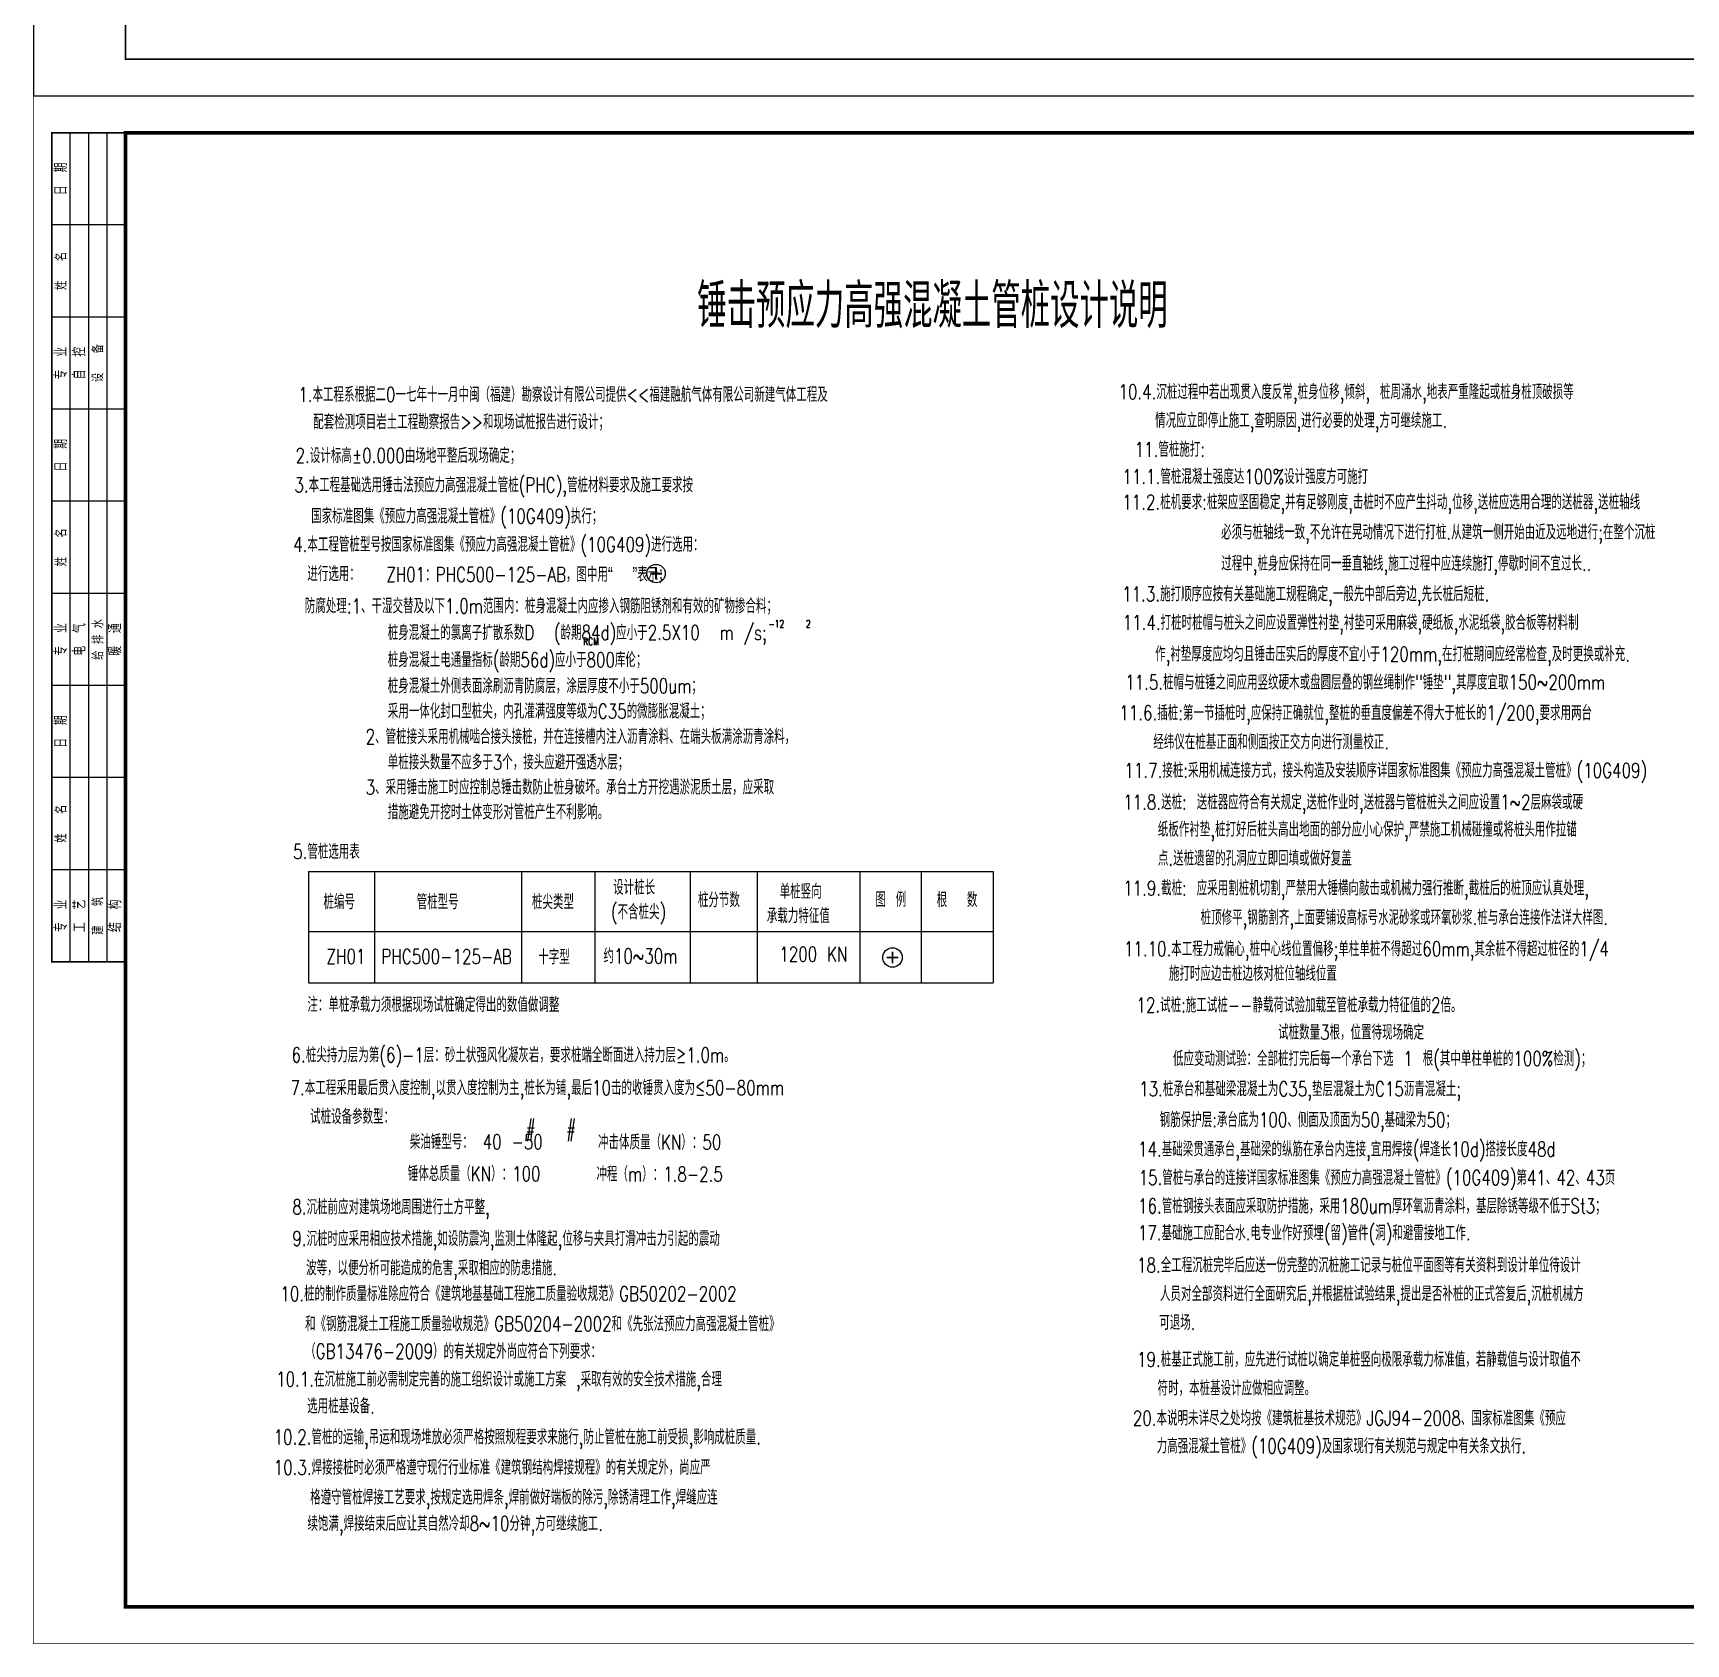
# Model space of a CAD drawing. Extents: x -21254 to 860439, y -324318 to 454338.
# Drawn here: x 182859 to 227717, y 101536 to 145252 of the extents above; entities that cross this region are included whole.
import ezdxf

# ---------------------------------------------------------------- set-up
doc = ezdxf.new("R2010")
doc.units = 0
doc.header["$LTSCALE"] = 1000
doc.header["$MEASUREMENT"] = 0
doc.layers.add('DIMENSION', color=3, linetype='CONTINUOUS')
doc.layers.add('S_HOLESHADE', color=7, linetype='CONTINUOUS')
doc.layers.add('FRAME', color=3, linetype='CONTINUOUS', lineweight=5)
doc.styles.add('DXFS', font='txt.shx', dxfattribs={"width": 0.65, "bigfont": 'dxfs.shx'})
doc.styles.add('FRAME', font='simhei.ttf', dxfattribs={"width": 0.7})
doc.styles.add('黑体', font='simhei.ttf', dxfattribs={"width": 0.7})

# ---------------------------------------------------------------- blocks, each defined once
blk = doc.blocks.new('BW-1067390', base_point=(-180810, -1732, 0))
at = {"layer": 'FRAME'}
for p, q in [((-180810, 57668), (-180810, -1732)), ((-178310, 56668), (-178310, -732)), ((-178310, -732), (-97710, -732)), ((-180810, -1732), (-96710, -1732))]:
    blk.add_line(p, q, dxfattribs=at)
at = {"layer": 'FRAME', "const_width": 50}
blk.add_lwpolyline([(-178310, 56668), (-104710, 56668), (-104710, -732), (-178310, -732)], close=True, dxfattribs=at)
blk = doc.blocks.new('BW-43091906', base_point=(-152259, 7688, 0))
at = {"layer": 'FRAME'}
h = blk.add_hatch(color=256, dxfattribs=at)
h.paths.add_polyline_path([(-97941, 46776), (-96933, 47785), (-96051, 46904), (-95871, 46904), (-97194, 48226), (-98644, 46776), (-97194, 45326), (-95744, 46776), (-96520, 46776), (-96520, 46180), (-96933, 45767)], flags=0)
edge = h.paths.add_edge_path(flags=0)
edge.add_arc((-97115, 46588), 69.1, 0, 45, ccw=False)
edge.add_line((-97046, 46588), (-97046, 46005))
edge.add_line((-97046, 46005), (-96929, 45888))
edge.add_line((-96929, 45888), (-96731, 46087))
edge.add_line((-96731, 46087), (-96731, 46698))
edge.add_arc((-96800, 46698), 69.1, 360, 405)
edge.add_line((-96751, 46746), (-97245, 47240))
edge.add_arc((-97293, 47191), 69.1, 45, 135)
edge.add_line((-97342, 47240), (-97457, 47125))
edge.add_arc((-97408, 47076), 69.1, 135, 225)
edge.add_line((-97457, 47028), (-97066, 46637))
edge = h.paths.add_edge_path(flags=0)
edge.add_arc((-96614, 47069), 192, 360, 540)
edge.add_arc((-96614, 47069), 192, 180, 360)
h.paths.add_polyline_path([(-97553, 45326), (-97455, 45326), (-98887, 46757), (-97418, 48226), (-97515, 48226), (-98984, 46757)], flags=0)
for p, q in [((-93859, 41188), (-100859, 41188)), ((-93859, 38588), (-100859, 38588)), ((-93859, 37088), (-100859, 37088)), ((-93859, 35588), (-100859, 35588)), ((-93859, 31138), (-100859, 31138)), ((-93859, 26688), (-100859, 26688)), ((-93859, 23688), (-100859, 23688)), ((-99059, 23688), (-99059, 22888)), ((-93859, 22888), (-100859, 22888)), ((-93859, 20988), (-100859, 20988)), ((-98859, 20988), (-98859, 16788)), ((-96359, 20988), (-96359, 16788)), ((-93859, 20288), (-100859, 20288)), ((-93859, 19588), (-100859, 19588)), ((-93859, 18888), (-100859, 18888)), ((-93859, 18188), (-100859, 18188)), ((-93859, 17488), (-100859, 17488)), ((-93859, 16788), (-100859, 16788)), ((-93859, 11788), (-100859, 11788)), ((-99109, 11788), (-99109, 8688)), ((-93859, 10788), (-100859, 10788)), ((-97359, 10788), (-97359, 8688)), ((-95609, 10788), (-95609, 8688)), ((-93859, 10088), (-100859, 10088)), ((-93859, 9388), (-100859, 9388))]:
    blk.add_line(p, q, dxfattribs=at)
for points, const_width in [([(-152259, 49688), (-152259, 7688), (-92859, 7688), (-92859, 49688)], 20), ([(-149759, 48688), (-149759, 8688), (-93859, 8688), (-93859, 48688)], 100)]:
    blk.add_lwpolyline(points, close=True, dxfattribs=dict(at, const_width=const_width))
at = {"layer": 'FRAME', "const_width": 50}
for points in [[(-149759, 48688), (-151759, 48688), (-151759, 26188), (-149759, 26188)], [(-100859, 48688), (-100859, 8688)]]:
    blk.add_lwpolyline(points, dxfattribs=at)
at = {"layer": 'FRAME'}
for points in [[(-151259, 26188), (-151259, 48688)], [(-150759, 26188), (-150759, 48688)], [(-150259, 26188), (-150259, 48688)], [(-149759, 46188), (-151759, 46188)], [(-149759, 43688), (-151759, 43688)], [(-149759, 41188), (-151759, 41188)], [(-149759, 38688), (-151759, 38688)], [(-149759, 36188), (-151759, 36188)], [(-149759, 33688), (-151759, 33688)], [(-149759, 31188), (-151759, 31188)], [(-149759, 28688), (-151759, 28688)]]:
    blk.add_lwpolyline(points, dxfattribs=at)
for s, insert, char_height, width, attachment_point, style in [('设计单位', (-100759, 48538), 400, 2368.14, 1, 'FRAME'), ('福建医工设计院有限公司', (-97384, 44489), 600, 9859.32, 5, 'FRAME'), ('国家住建部', (-97335, 43179), 400, 2944.75, 5, 'FRAME'), ('化工石化医药行业', (-97335, 42430), 400, 4781.36, 5, 'FRAME'), ('甲级 A135009049', (-97335, 41715), 400, 4439.66, 5, 'FRAME'), ('备  注', (-100759, 41088), 400, 1758.31, 1, 'FRAME'), ('本图未经设计院签字、盖章无效。', (-100596, 39745), 300, 6524.24, 7, '黑体'), ('施工图审查批准单位', (-100759, 38488), 400, 5412.54, 1, 'FRAME'), ('施工图审查批准书证号', (-100759, 36988), 400, 6008.14, 1, 'FRAME'), ('图纸专用章', (-100759, 35488), 400, 2928.14, 1, 'FRAME'), ('注册师执业章', (-100759, 31038), 400, 3554.58, 1, 'FRAME'), ('工程名称', (-100759, 26588), 400, 2368.14, 1, 'FRAME'), ('单项工程', (-100759, 23488), 400, 2349.15, 1, 'FRAME'), ('建设单位', (-100759, 22788), 400, 2375.25, 1, 'FRAME'), ('审   定', (-99859, 20638), 400, 2038.31, 5, 'FRAME'), ('{\\W0.65;工程负责人}', (-99859, 19938), 400, 2758.64, 5, 'FRAME'), ('{\\W0.65;专业负责人}', (-99859, 19238), 400, 2763.05, 5, 'FRAME'), ('审   核', (-99859, 18538), 400, 2052.54, 5, 'FRAME'), ('校   对', (-99859, 17838), 400, 2066.78, 5, 'FRAME'), ('设   计', (-99859, 17138), 400, 2059.66, 5, 'FRAME'), ('图  名', (-100759, 16688), 400, 1670.51, 1, 'FRAME'), ('图纸编号', (-99984, 11288), 400, 2325.42, 5, 'FRAME'), ('专  业', (-99984, 10438), 400, 1753.56, 5, 'FRAME'), ('比  例', (-96484, 10438), 400, 1677.63, 5, 'FRAME'), ('设计阶段', (-99984, 9738), 400, 2361.02, 5, 'FRAME'), ('日  期', (-96484, 9738), 400, 1618.31, 5, 'FRAME'), ('共  张', (-99984, 9038), 400, 1741.69, 5, 'FRAME'), ('第  张', (-98200, 9031), 400, 1746.44, 5, 'FRAME'), ('版  次', (-96484, 9038), 400, 1753.56, 5, 'FRAME')]:
    blk.add_mtext(s, dxfattribs=dict(at, insert=insert, char_height=char_height, width=width, attachment_point=attachment_point, style=style))
at = {"layer": 'FRAME', "char_height": 300, "attachment_point": 5, "rotation": 90, "style": 'DXFS'}
for s, insert, width in [('{\\f宋体|b0|i0|c134|p2;日\\Ftxt.shx,dxfs.shx|c134;  \\f宋体|b0|i0|c134|p2;期\\P}', (-151509, 47438), 1132.5), ('姓   名', (-151509, 44938), 1185), ('{\\f宋体|b0|i0|c134|p2;专\\Ftxt.shx,dxfs.shx|c134;  \\f宋体|b0|i0|c134|p2;业\\P}', (-151509, 42438), 1203.38), ('{\\f宋体|b0|i0|c134|p2;自\\Ftxt.shx,dxfs.shx|c134;  \\f宋体|b0|i0|c134|p2;控\\P}', (-151009, 42438), 1148.25), ('设   备', (-150509, 42438), 1227), ('{\\f宋体|b0|i0|c134|p2;日\\Ftxt.shx,dxfs.shx|c134;  \\f宋体|b0|i0|c134|p2;期\\P}', (-151509, 39938), 1132.5), ('姓   名', (-151509, 37438), 1185), ('{\\f宋体|b0|i0|c134|p2;专\\Ftxt.shx,dxfs.shx|c134;  \\f宋体|b0|i0|c134|p2;业\\P}', (-151509, 34938), 1203.38), ('{\\f宋体|b0|i0|c134|p2;电\\Ftxt.shx,dxfs.shx|c134;  \\f宋体|b0|i0|c134|p2;气\\P}', (-151009, 34938), 1182.38), ('给 排 水', (-150509, 34938), 1352.62), ('{\\f宋体|b0|i0|c134|p2;暖\\Ftxt.shx,dxfs.shx|c134;  \\f宋体|b0|i0|c134|p2;通\\P}', (-150039, 34938), 1200.75), ('{\\f宋体|b0|i0|c134|p2;日\\Ftxt.shx,dxfs.shx|c134;  \\f宋体|b0|i0|c134|p2;期\\P}', (-151509, 32438), 1132.5), ('姓   名', (-151509, 29938), 1185), ('{\\f宋体|b0|i0|c134|p2;专\\Ftxt.shx,dxfs.shx|c134;  \\f宋体|b0|i0|c134|p2;业\\P}', (-151509, 27438), 1203.38), ('{\\f宋体|b0|i0|c134|p2;工\\Ftxt.shx,dxfs.shx|c134;  \\f宋体|b0|i0|c134|p2;艺\\P}', (-151009, 27438), 1177.12), ('建   筑', (-150509, 27438), 1206), ('{\\f宋体|b0|i0|c134|p2;结\\Ftxt.shx,dxfs.shx|c134;  \\f宋体|b0|i0|c134|p2;构\\P}', (-150039, 27438), 1192.88)]:
    blk.add_mtext(s, dxfattribs=dict(at, insert=insert, width=width))
blk = doc.blocks.new('BW-11910925', base_point=(-42214, 140825))
at = {"layer": 'DIMENSION', "color": 1, "linetype": 'Continuous', "style": 'DXFS', "width": 0.75}
for s, height, p in [('防腐处理:1、干湿交替及以下1.0m范围内：桩身混凝土内应掺入钢筋阻锈剂和有效的矿物掺合料；', 400, (-42263, 146460)), ('-12', 200, (-29679, 146073)), ('2', 200, (-28665, 146073)), ('桩身混凝土的氯离子扩散系数D  (龄期84d)应小于2.5X10  m /s;', 400, (-40012, 145737)), ('RCM', 200, (-34709, 145593)), ('桩身混凝土电通量指标(龄期56d)应小于800库伦；', 400, (-40012, 145000)), ('桩身混凝土外侧表面涂刷沥青防腐层，涂层厚度不小于500um；', 400, (-40012, 144291)), ('采用一体化封口型桩尖，内孔灌满强度等级为C35的微膨胀混凝土；', 400, (-40012, 143604)), ('2、管桩接头采用机械啮合接头接桩，并在连接槽内注入沥青涂料、在端头板满涂沥青涂料，', 400, (-40613, 142914)), ('单桩接头数量不应多于3个，接头应避开强透水层；', 400, (-40012, 142222)), ('3、采用锤击施工时应控制总锤击数防止桩身破坏。承台土方开挖遇淤泥质土层，应采取', 400, (-40613, 141543)), ('措施避免开挖时土体变形对管桩产生不利影响。', 400, (-40012, 140869))]:
    blk.add_text(s, height=height, dxfattribs=at).set_placement(p)

msp = doc.modelspace()

# ---------------------------------------------------------------- linework, layer by layer
at = {"layer": 'DIMENSION', "color": 1, "linetype": 'Continuous'}
for p, q in [((190336.001, 122497.711), (208914.843, 122497.711)), ((190336.001, 122497.711), (190336.001, 119478.489)), ((192126.46, 122497.711), (192126.46, 119478.489)), ((196116.723, 122497.711), (196116.723, 119478.489)), ((198101.649, 122497.711), (198101.649, 119478.489)), ((200693.649, 122497.711), (200693.649, 119478.489)), ((202507.986, 122497.711), (202507.986, 119478.489)), ((205299.466, 122497.711), (205299.466, 119478.489)), ((206963.377, 122497.711), (206963.377, 119478.489)), ((208914.843, 122497.711), (208914.843, 119478.489)), ((190336.001, 120871.976), (208914.843, 120871.976)), ((190336.001, 119478.489), (208914.843, 119478.489))]:
    msp.add_line(p, q, dxfattribs=at)
at = {"layer": 'DIMENSION', "color": 1, "linetype": 'Continuous', "const_width": 53.333}
for points in [[(199607.562, 130583.686), (199927.562, 130583.686)], [(199767.562, 130743.686), (199767.562, 130423.686)], [(206183.804, 120324.687), (206183.804, 120004.687)], [(206023.804, 120164.687), (206343.804, 120164.687)]]:
    msp.add_lwpolyline(points, dxfattribs=at)
at = {"layer": 'DIMENSION', "color": 1, "linetype": 'Continuous'}
for centre, radius in [((199767.562, 130583.686), 250), ((206183.804, 120164.687), 266.667)]:
    msp.add_circle(centre, radius, dxfattribs=at)

# ---------------------------------------------------------------- block references
at = {"layer": 'DIMENSION'}
for name, p in [('BW-43091906', (182869.049, 101545.718, 0)), ('BW-11910925', (190283.522, 123869.401))]:
    msp.add_blockref(name, p, dxfattribs=at)
at = {"layer": 'S_HOLESHADE'}
msp.add_blockref('BW-1067390', (182869.049, 143545.718, 0), dxfattribs=at)

# ---------------------------------------------------------------- texts
at = {"layer": 'DIMENSION', "style": 'DXFS', "width": 0.7}
msp.add_text('锤击预应力高强混凝土管桩设计说明', height=1200, dxfattribs=at).set_placement((200884.505, 137250.176))
at = {"layer": 'DIMENSION', "color": 1, "linetype": 'Continuous', "style": 'DXFS', "width": 0.75}
for s, p in [('1.本工程系根据二0一七年十一月中闽（福建）勘察设计有限公司提供<<福建融航气体有限公司新建气体工程及', (190057.707, 135240.585)), ('配套检测项目岩土工程勘察报告>>和现场试桩报告进行设计；', (190462.477, 134499.689)), ('进行选用：', (190302.818, 130377.507)), ('ZH01：PHC500-125-AB，图中用“  ”表示；', (192446.418, 130359.012)), ('设计桩长', (198600.602, 121866.851)), ('单桩竖向', (203120.625, 121757.37)), ('桩编号', (190740.184, 121474.074)), ('管桩型号', (193270.251, 121474.074)), ('桩尖类型', (196399.176, 121475.599)), ('(不含桩尖)', (198539.997, 121202.51)), ('桩分节数', (200901.784, 121524.88)), ('图 例', (205720.125, 121536.757)), ('根  数', (207382.854, 121529.337)), ('承载力特征值', (202772.816, 121095.53)), ('ZH01', (190824.34, 119991.236)), ('PHC500-125-AB', (192313.846, 119991.236)), ('十字型', (196569.949, 119976.014)), ('约10~30m', (198339.353, 120005.238)), ('1200 KN', (203112.239, 120054.428)), ('注：单桩承载力须根据现场试桩确定得出的数值做调整', (190303.381, 118685.613)), ('6.桩尖持力层为第(6)-1层：砂土状强风化凝灰岩，要求桩端全断面进入持力层≥1.0m。', (189875.83, 117318.656)), ('13.桩承台和基础梁混凝土为C35,垫层混凝土为C15沥青混凝土; ', (212877.623, 116397.394)), ('钢筋保护层:承台底为100、侧面及顶面为50,基础梁为50；', (213435.601, 115558.644))]:
    msp.add_text(s, height=400, dxfattribs=at).set_placement(p)
at = {"layer": 'DIMENSION', "linetype": 'Continuous', "style": 'DXFS', "width": 0.75}
for s, p in [('10.4.沉桩过程中若出现贯入度反常,桩身位移,倾斜, 桩周涌水,地表严重隆起或桩身桩顶破损等', (212316.665, 135315.216)), ('情况应立即停止施工,查明原因,进行必要的处理,方可继续施工.', (213313.182, 134539.245)), ('11.管桩施打:', (212754.804, 133754.053)), ('2.设计标高%%p0.000由场地平整后现场确定；  ', (189983.899, 133585.306)), ('3.本工程基础选用锤击法预应力高强混凝土管桩(PHC),管桩材料要求及施工要求按', (189952.009, 132787.51)), ('11.1.管桩混凝土强度达100%设计强度方可施打', (212423.377, 133015.125)), ('国家标准图集《预应力高强混凝土管桩》(10G409)执行；', (190408.016, 131943.719)), ('11.2.桩机要求:桩架应坚固稳定,并有足够刚度,击桩时不应产生抖动,位移,送桩应选用合理的送桩器,送桩轴线', (212418.882, 132324.702)), ('必须与桩轴线一致,不允许在晃动情况下进行打桩.从建筑一侧开始由近及远地进行;在整个沉桩', (215102.697, 131508.331)), ('4.本工程管桩型号按国家标准图集《预应力高强混凝土管桩》(10G409)进行选用：', (189918.746, 131175.852)), ('过程中,桩身应保持在同一垂直轴线,施工过程中应连续施打,停歇时间不宜过长..', (215105.052, 130657.997)), ('11.3.施打顺序应按有关基础施工规程确定,一般先中部后旁边,先长桩后短桩.', (212416.352, 129830.173)), ('11.4.打桩时桩帽与桩头之间应设置弹性衬垫,衬垫可采用麻袋,硬纸板,水泥纸袋,胶合板等材料制', (212431.479, 129053.958)), ('作,衬垫厚度应均匀且锤击压实后的厚度不宜小于120mm,在打桩期间应经常检查,及时更换或补充.', (213311.383, 128200.06)), ('11.5.桩帽与桩锤之间应用竖纹硬木或盘圆层叠的钢丝绳制作"锤垫",其厚度宜取150~200mm', (212497.997, 127433.488)), ('11.6.插桩:第一节插桩时,应保持正确就位,整桩的垂直度偏差不得大于桩长的1/200,要求用两台', (212339.677, 126602.793)), ('经纬仪在桩基正面和侧面按正交方向进行测量校正.', (213261.811, 125815.557)), ('11.7.接桩:采用机械连接方式，接头构造及安装顺序详国家标准图集《预应力高强混凝土管桩》(10G409)', (212477.151, 125041.579)), ('11.8.送桩: 送桩器应符合有关规定,送桩作业时,送桩器与管桩桩头之间应设置1~2层麻袋或硬', (212444.669, 124182.175)), ('纸板作衬垫,桩打好后桩头高出地面的部分应小心保护,严禁施工机械碰撞或将桩头用作拉锚', (213384.474, 123442.126)), ('5.管桩选用表', (189916.437, 122840.435)), ('点.送桩遗留的孔洞应立即回填或做好复盖', (213386.75, 122656.329)), ('11.9.截桩: 应采用割桩机切割,严禁用大锤横向敲击或机械力强行推断,截桩后的桩顶应认真处理,', (212444.669, 121849.364)), ('桩顶修平,钢筋割齐,上面要铺设高标号水泥砂浆或环氧砂浆.桩与承台连接作法详大样图.', (214545.194, 121050.04)), ('11.10.本工程力戒偏心,桩中心线位置偏移;单柱单桩不得超过60mm,其余桩不得超过桩径的1/4', (212464.253, 120198.365)), ('施打时应边击桩边核对桩位轴线位置', (213685.397, 119529.692)), ('12.试桩:施工试桩--静载荷试验加载至管桩承载力特征值的2倍。', (212804.111, 118674.672)), ('试桩数量3根，位置待现场确定', (216648.218, 117934.864)), ('低应变动测试验：全部桩打完后每一个承台下选 1 根(其中单柱单桩的100%检测)；', (213797.093, 117220.83)), ('7.本工程采用最后贯入度控制,以贯入度控制为主,桩长为铺,最后10击的收锤贯入度为≤50-80mm', (189848.309, 116429.859)), ('试桩设备参数型：', (190376.079, 115647.247)), ('#', (196226.214, 115316.297)), ('#', (197325.848, 115316.001)), ('柴油锤型号： 40 -50', (193084.146, 114961.387)), ('冲击体质量（KN）：50', (198191.28, 114952.337)), ('14.基础梁贯通承台,基础梁的纵筋在承台内连接,宜用焊接(焊逢长10d)搭接长度48d', (212848.963, 114764.138)), ('锤体总质量（KN）：100', (193027.999, 114096.784)), ('冲程（m）：1.8-2.5', (198149.259, 114087.267)), ('15.管桩与承台的连接详国家标准图集《预应力高强混凝土管桩》(10G409)第41、42、43页', (212862.45, 113990.453)), ('8.沉桩前应对建筑场地周围进行土方平整,', (189895.769, 113193.822)), ('16.管桩钢接头表面应采取防护措施，采用180um厚环氧沥青涂料，基层除锈等级不低于St3；', (212849.731, 113221.193)), ('9.沉桩时应采用相应技术措施,如设防震沟,监测土体隆起,位移与夹具打滑冲击力引起的震动', (189895.769, 112334.286)), ('17.基础施工应配合水.电专业作好预埋(留)管件(洞)和避雷接地工作.', (212842.731, 112489.263)), ('波等，以便分析可能造成的危害,采取相应的防患措施.', (190269.197, 111540.422)), ('18.全工程沉桩完毕后应送一份完整的沉桩施工记录与桩位平面图等有关资料到设计单位待设计', (212821.253, 111616.749)), ('10.桩的制作质量标准除应符合《建筑地基基础工程施工质量验收规范》GB50202-2002', (189571.209, 110839.959)), ('人员对全部资料进行全面研究后,并根据桩试验结果,提出是否补桩的正式答复后,沉桩机械方', (213442.486, 110838.007)), ('和《钢筋混凝土工程施工质量验收规范》GB50204-2002和《先张法预应力高强混凝土管桩》', (190241.576, 110020.972)), ('可退场.', (213422.94, 110058.486)), ('（GB13476-2009）的有关规定外尚应符合下列要求：', (190241.576, 109276.797)), ('19.桩基正式施工前，应先进行试桩以确定单桩竖向极限承载力标准值，若静载值与设计取值不', (212821.253, 109058.478)), ('10.1.在沉桩施工前必需制定完善的施工组织设计或施工方案 ,采取有效的安全技术措施,合理', (189455.836, 108519.719)), ('符时，本桩基设计应做相应调整。', (213377.832, 108276.711)), ('选用桩基设备.', (190297.248, 107790.83)), ('20.本说明未详尽之处均按《建筑桩基技术规范》JGJ94-2008、国家标准图集《预应', (212707.057, 107462.218)), ('10.2.管桩的运输,吊运和现场堆放必须严格按照规程要求来施行,防止管桩在施工前受损,影响成桩质量.', (189386.958, 106951.389)), ('力高强混凝土管桩》(10G409)及国家现行有关规范与规定中有关条文执行.', (213354.057, 106706.881)), ('10.3.焊接接桩时必须严格遵守现行行业标准《建筑钢结构焊接规程》的有关规定外，尚应严', (189390.245, 106126.497)), ('格遵守管桩焊接工艺要求,按规定选用焊条,焊前做好端板的除污,除锈清理工作,焊缝应连', (190380.165, 105316.146)), ('续饱满,焊接结束后应让其自然冷却8~10分钟,方可继续施工.', (190304.564, 104602.759))]:
    msp.add_text(s, height=400, dxfattribs=at).set_placement(p)

doc.saveas('drawing.dxf')
